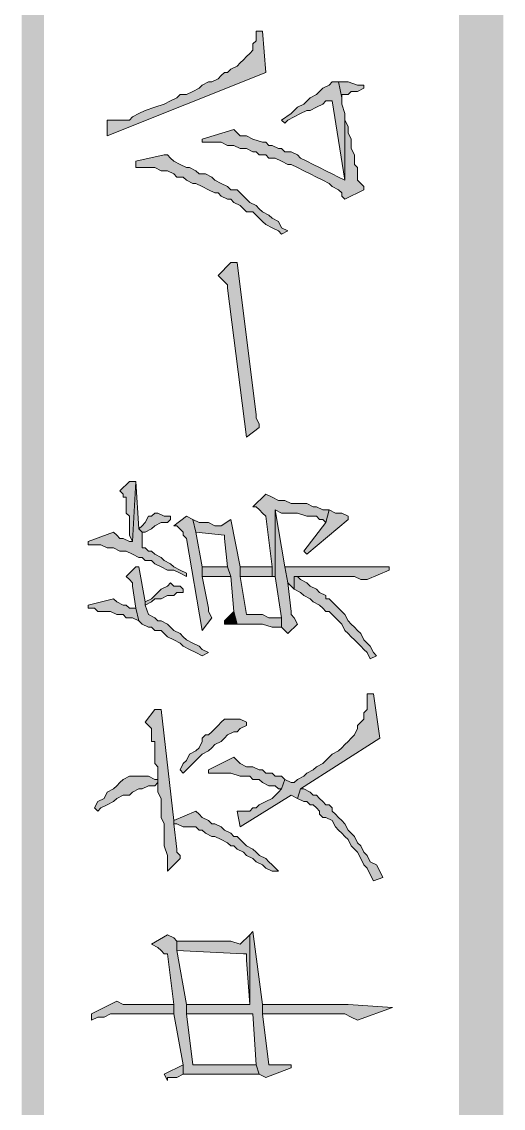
# Model space of a CAD drawing. Header units: millimetres. Extents: x 24 to 410, y 10 to 282.
# Drawn here: x 23.96 to 30.4, y 203.72 to 218.23 of the extents above; entities that cross this region are included whole.
import ezdxf

# ---------------------------------------------------------------- set-up
doc = ezdxf.new("R2010")
doc.units = ezdxf.units.MM

msp = doc.modelspace()

# ---------------------------------------------------------------- hatches: boundary and pattern name
h = msp.add_hatch(color=7)
h.dxf.hatch_style = 2
h.paths.add_polyline_path([(30.395333, 281.643667), (29.802667, 282.236333), (30.395333, 10.244667)])
h = msp.add_hatch(color=7)
h.dxf.hatch_style = 2
h.paths.add_polyline_path([(29.802667, 282.236333), (30.395333, 10.244667), (29.802667, 9.652)])
h = msp.add_hatch(color=7)
h.dxf.hatch_style = 2
h.paths.add_polyline_path([(24.257, 281.94), (23.960667, 281.94), (24.257, 55.837667)])
h = msp.add_hatch(color=7)
h.dxf.hatch_style = 2
h.paths.add_polyline_path([(23.960667, 281.94), (24.257, 55.837667), (23.960667, 55.837667)])
h = msp.add_hatch(color=7)
h.dxf.hatch_style = 2
h.paths.add_polyline_path([(25.103667, 216.916), (25.103667, 216.704333), (27.220333, 217.551), (27.178, 218.101333), (27.093333, 218.101333), (27.093333, 218.016667), (27.093333, 217.974333), (27.051, 217.932), (27.051, 217.847333), (27.008667, 217.805), (26.966333, 217.762667), (26.924, 217.720333), (26.881667, 217.678), (26.839333, 217.635667), (26.754667, 217.593333), (26.712333, 217.551), (26.67, 217.551), (26.627667, 217.508667), (26.585333, 217.466333), (26.500667, 217.424), (26.458333, 217.424), (26.373667, 217.381667), (26.331333, 217.339333), (26.246667, 217.297), (26.162, 217.254667), (26.077333, 217.254667), (26.035, 217.212333), (25.950333, 217.17), (25.865667, 217.127667), (25.738667, 217.085333), (25.611667, 217.043), (25.527, 217.000667), (25.442333, 216.958333), (25.4, 216.916)])
h = msp.add_hatch(color=7)
h.dxf.hatch_style = 2
h.paths.add_polyline_path([(27.432, 216.916), (27.474333, 216.873667), (27.516667, 216.916), (27.601333, 216.958333), (27.686, 217.000667), (27.770667, 217.043), (27.813, 217.043), (27.897667, 217.085333), (27.982333, 217.127667), (28.024667, 217.17), (28.109333, 217.17), (28.278667, 216.111667), (28.278667, 217.000667), (28.236333, 217.127667), (28.236333, 217.212333), (28.194, 217.424), (28.109333, 217.424), (28.067, 217.381667), (27.982333, 217.339333), (27.94, 217.297), (27.897667, 217.254667), (27.813, 217.212333), (27.728333, 217.127667), (27.643667, 217.085333), (27.559, 217.000667)])
h = msp.add_hatch(color=7)
h.dxf.hatch_style = 2
h.paths.add_polyline_path([(28.194, 217.424), (28.236333, 217.212333), (28.236333, 217.254667), (28.321, 217.254667), (28.363333, 217.297), (28.448, 217.297), (28.532667, 217.339333), (28.532667, 217.381667), (28.448, 217.381667), (28.321, 217.424)])
h = msp.add_hatch(color=7)
h.dxf.hatch_style = 2
h.paths.add_polyline_path([(26.373667, 216.662), (26.373667, 216.619667), (26.416, 216.619667), (26.627667, 216.619667), (26.712333, 216.577333), (26.797, 216.577333), (26.881667, 216.535), (26.966333, 216.535), (27.051, 216.492667), (27.093333, 216.492667), (27.135667, 216.450333), (27.220333, 216.450333), (27.262667, 216.408), (27.347333, 216.408), (27.432, 216.365667), (27.516667, 216.323333), (27.559, 216.323333), (27.643667, 216.281), (27.728333, 216.238667), (27.813, 216.196333), (27.897667, 216.154), (27.982333, 216.111667), (28.067, 216.069333), (28.109333, 216.027), (28.194, 215.984667), (28.236333, 215.942333), (28.236333, 215.9), (28.278667, 215.857667), (28.532667, 215.984667), (28.532667, 216.027), (28.490333, 216.069333), (28.448, 216.111667), (28.448, 216.281), (28.405667, 216.323333), (28.405667, 216.450333), (28.363333, 216.535), (28.363333, 216.662), (28.321, 216.746667), (28.321, 216.831333), (28.278667, 216.916), (28.278667, 216.111667), (28.194, 216.154), (28.109333, 216.196333), (28.024667, 216.238667), (27.94, 216.281), (27.855333, 216.323333), (27.770667, 216.365667), (27.686, 216.408), (27.643667, 216.450333), (27.559, 216.492667), (27.474333, 216.492667), (27.432, 216.535), (27.389667, 216.535), (27.305, 216.577333), (27.262667, 216.577333), (27.220333, 216.619667), (27.178, 216.619667), (27.051, 216.662), (26.966333, 216.704333), (26.881667, 216.704333), (26.839333, 216.746667), (26.797, 216.789)])
h = msp.add_hatch(color=7)
h.dxf.hatch_style = 2
h.paths.add_polyline_path([(25.484667, 216.365667), (25.484667, 216.281), (25.527, 216.281), (25.738667, 216.281), (25.823333, 216.238667), (25.908, 216.238667), (25.992667, 216.196333), (26.035, 216.154), (26.119667, 216.154), (26.162, 216.111667), (26.246667, 216.069333), (26.289, 216.069333), (26.373667, 216.027), (26.458333, 215.984667), (26.543, 215.942333), (26.585333, 215.942333), (26.627667, 215.9), (26.712333, 215.857667), (26.754667, 215.857667), (26.797, 215.815333), (26.881667, 215.773), (26.924, 215.730667), (26.966333, 215.688333), (27.051, 215.688333), (27.093333, 215.646), (27.178, 215.561333), (27.220333, 215.519), (27.305, 215.476667), (27.389667, 215.434333), (27.432, 215.392), (27.516667, 215.434333), (27.432, 215.476667), (27.389667, 215.561333), (27.305, 215.603667), (27.262667, 215.646), (27.178, 215.688333), (27.135667, 215.730667), (27.093333, 215.773), (27.008667, 215.815333), (26.966333, 215.857667), (26.924, 215.9), (26.881667, 215.942333), (26.839333, 215.984667), (26.754667, 215.984667), (26.712333, 216.027), (26.627667, 216.069333), (26.543, 216.111667), (26.500667, 216.154), (26.416, 216.196333), (26.331333, 216.196333), (26.289, 216.238667), (26.204333, 216.281), (26.162, 216.281), (26.077333, 216.323333), (25.992667, 216.365667), (25.950333, 216.408), (25.908, 216.450333), (25.865667, 216.450333)])
h = msp.add_hatch(color=7)
h.dxf.hatch_style = 2
h.paths.add_polyline_path([(26.585333, 214.841667), (26.627667, 214.799333), (26.67, 214.757), (26.712333, 214.714667), (26.712333, 214.672333), (26.966333, 212.682667), (27.135667, 212.809667), (27.135667, 212.852), (27.093333, 212.936667), (27.093333, 212.979), (26.839333, 215.011), (26.754667, 215.011)])
h = msp.add_hatch(color=7)
h.dxf.hatch_style = 2
h.paths.add_polyline_path([(24.849631, 211.243333), (25.018965, 211.243333), (25.103631, 211.201), (25.188298, 211.201), (25.272965, 211.158667), (25.357631, 211.158667), (25.442298, 211.116333), (25.526965, 211.074), (25.569298, 211.074), (25.611631, 211.031667), (25.696298, 211.031667), (25.738631, 210.989333), (25.823298, 210.947), (25.907965, 210.904667), (25.992631, 210.904667), (26.077298, 210.862333), (26.161965, 210.82), (26.161965, 210.862333), (26.077298, 210.904667), (25.992631, 210.947), (25.950298, 210.989333), (25.865631, 211.031667), (25.823298, 211.074), (25.738631, 211.116333), (25.696298, 211.158667), (25.653965, 211.158667), (25.611631, 211.201), (25.569298, 211.201), (25.569298, 211.412667), (25.526965, 211.455), (25.484631, 212.09), (25.442298, 211.285667), (25.399965, 211.285667), (25.315298, 211.328), (25.272965, 211.328), (25.230631, 211.370333), (25.188298, 211.412667), (24.849631, 211.285667)])
h = msp.add_hatch(color=7)
h.dxf.hatch_style = 2
h.paths.add_polyline_path([(25.273, 211.963), (25.315333, 211.920667), (25.315333, 211.878333), (25.357667, 211.878333), (25.357667, 211.666667), (25.4, 211.624333), (25.4, 211.370333), (25.442333, 211.285667), (25.484667, 212.09), (25.4, 212.09)])
h = msp.add_hatch(color=7)
h.dxf.hatch_style = 2
h.paths.add_polyline_path([(27.051035, 211.751333), (27.093369, 211.751333), (27.135702, 211.709), (27.178035, 211.666667), (27.220369, 211.624333), (27.305035, 210.947), (27.305035, 210.82), (27.347369, 210.82), (27.347369, 211.709), (27.432035, 211.666667), (27.643702, 211.666667), (27.770702, 211.624333), (27.897702, 211.624333), (27.940035, 211.582), (27.982369, 211.582), (28.024702, 211.539667), (28.067035, 211.709), (27.982369, 211.709), (27.897702, 211.751333), (27.855369, 211.751333), (27.770702, 211.793667), (27.559035, 211.793667), (27.474369, 211.836), (27.389702, 211.836), (27.305035, 211.878333), (27.220369, 211.920667)])
h = msp.add_hatch(color=7)
h.dxf.hatch_style = 2
h.paths.add_polyline_path([(27.347333, 210.82), (27.432, 210.269667), (27.432, 210.142667), (27.516667, 210.058), (27.643667, 210.185), (27.601333, 210.269667), (27.559, 210.312), (27.559, 210.354333), (27.516667, 210.735333), (27.474333, 210.947), (27.347333, 211.709)])
h = msp.add_hatch(color=7)
h.dxf.hatch_style = 2
h.paths.add_polyline_path([(27.728333, 211.158667), (27.770667, 211.116333), (28.321, 211.582), (28.321, 211.624333), (28.236333, 211.666667), (28.151667, 211.666667), (28.067, 211.709), (28.024667, 211.539667)])
h = msp.add_hatch(color=7)
h.dxf.hatch_style = 2
h.paths.add_polyline_path([(25.527, 211.455), (25.569333, 211.412667), (25.611667, 211.412667), (25.696333, 211.455), (25.738667, 211.497333), (25.823333, 211.539667), (25.908, 211.539667), (25.950333, 211.582), (25.950333, 211.624333), (25.865667, 211.624333), (25.781, 211.666667), (25.738667, 211.666667), (25.696333, 211.624333), (25.654, 211.624333), (25.611667, 211.539667), (25.569333, 211.497333)])
h = msp.add_hatch(color=7)
h.dxf.hatch_style = 2
h.paths.add_polyline_path([(25.992702, 211.497333), (26.035035, 211.497333), (26.119702, 211.412667), (26.119702, 211.370333), (26.162035, 211.328), (26.373702, 210.100333), (26.500702, 210.269667), (26.458369, 210.354333), (26.458369, 210.396667), (26.373702, 210.82), (26.373702, 210.947), (26.289035, 211.412667), (26.246702, 211.582), (26.162035, 211.624333)])
h = msp.add_hatch(color=7)
h.dxf.hatch_style = 2
h.paths.add_polyline_path([(26.246667, 211.582), (26.289, 211.412667), (26.67, 211.370333), (26.67, 211.328), (26.712333, 210.947), (26.754667, 210.82), (26.797, 210.354333), (26.839333, 210.185), (27.178, 210.185), (27.305, 210.142667), (27.432, 210.142667), (27.432, 210.269667), (27.262667, 210.269667), (27.178, 210.312), (26.966333, 210.312), (26.881667, 210.82), (26.881667, 210.947), (26.754667, 211.582), (26.627667, 211.497333), (26.543, 211.497333), (26.458333, 211.539667), (26.331333, 211.539667)])
h = msp.add_hatch(color=7)
h.dxf.hatch_style = 2
h.paths.add_polyline_path([(25.357667, 210.82), (25.4, 210.777667), (25.442333, 210.735333), (25.442333, 210.693), (25.484667, 210.396667), (25.527, 210.227333), (25.569333, 210.185), (25.654, 210.142667), (25.696333, 210.142667), (25.738667, 210.100333), (25.823333, 210.100333), (25.865667, 210.058), (25.908, 210.015667), (25.992667, 209.973333), (26.077333, 209.931), (26.119667, 209.888667), (26.204333, 209.846333), (26.289, 209.804), (26.373667, 209.761667), (26.458333, 209.804), (26.373667, 209.846333), (26.331333, 209.888667), (26.246667, 209.931), (26.162, 209.973333), (26.119667, 210.015667), (26.077333, 210.058), (25.992667, 210.100333), (25.950333, 210.142667), (25.908, 210.185), (25.823333, 210.227333), (25.781, 210.227333), (25.738667, 210.269667), (25.654, 210.312), (25.611667, 210.439), (25.611667, 210.481333), (25.527, 210.947), (25.484667, 210.947)])
h = msp.add_hatch(color=7)
h.dxf.hatch_style = 2
h.paths.add_polyline_path([(26.373667, 210.947), (26.373667, 210.82), (26.500667, 210.82), (26.754667, 210.82), (26.712333, 210.947)])
h = msp.add_hatch(color=7)
h.dxf.hatch_style = 2
h.paths.add_polyline_path([(26.881667, 210.947), (26.881667, 210.82), (26.924, 210.82), (27.305, 210.82), (27.305, 210.947)])
h = msp.add_hatch(color=7)
h.dxf.hatch_style = 2
h.paths.add_polyline_path([(27.474333, 210.947), (27.516667, 210.735333), (27.559, 210.693), (27.601333, 210.650667), (27.601333, 210.82), (27.643667, 210.82), (28.405667, 210.82), (28.490333, 210.777667), (28.575, 210.777667), (28.871333, 210.904667), (28.871333, 210.947), (28.448, 210.947)])
h = msp.add_hatch(color=7)
h.dxf.hatch_style = 2
h.paths.add_polyline_path([(25.611667, 210.481333), (25.611667, 210.439), (25.696333, 210.481333), (25.738667, 210.523667), (25.823333, 210.523667), (25.908, 210.566), (25.992667, 210.566), (26.035, 210.608333), (26.119667, 210.608333), (26.119667, 210.650667), (26.077333, 210.693), (25.992667, 210.693), (25.950333, 210.735333), (25.908, 210.693), (25.823333, 210.650667), (25.781, 210.608333), (25.696333, 210.523667)])
h = msp.add_hatch(color=7)
h.dxf.hatch_style = 2
h.paths.add_polyline_path([(27.601333, 210.650667), (27.686, 210.608333), (27.728333, 210.566), (27.813, 210.523667), (27.855333, 210.481333), (27.94, 210.439), (27.982333, 210.396667), (28.024667, 210.354333), (28.067, 210.354333), (28.109333, 210.312), (28.151667, 210.269667), (28.194, 210.227333), (28.236333, 210.185), (28.278667, 210.100333), (28.321, 210.058), (28.363333, 210.015667), (28.405667, 209.973333), (28.490333, 209.888667), (28.532667, 209.846333), (28.575, 209.804), (28.617333, 209.719333), (28.702, 209.761667), (28.659667, 209.804), (28.617333, 209.888667), (28.575, 209.931), (28.532667, 209.973333), (28.490333, 210.058), (28.448, 210.100333), (28.405667, 210.142667), (28.363333, 210.185), (28.321, 210.227333), (28.278667, 210.312), (28.236333, 210.354333), (28.194, 210.396667), (28.151667, 210.439), (28.109333, 210.481333), (28.067, 210.523667), (28.024667, 210.523667), (28.024667, 210.566), (27.94, 210.608333), (27.897667, 210.650667), (27.813, 210.693), (27.770667, 210.735333), (27.686, 210.777667), (27.643667, 210.82), (27.601333, 210.82)])
h = msp.add_hatch(color=7)
h.dxf.hatch_style = 2
h.paths.add_polyline_path([(24.849631, 210.439), (24.849631, 210.396667), (24.934298, 210.396667), (24.976631, 210.354333), (25.145965, 210.354333), (25.230631, 210.312), (25.315298, 210.312), (25.357631, 210.269667), (25.442298, 210.269667), (25.526965, 210.227333), (25.484631, 210.396667), (25.399965, 210.396667), (25.357631, 210.439), (25.315298, 210.439), (25.230631, 210.481333), (25.188298, 210.523667)])
h = msp.add_hatch(color=7)
h.dxf.hatch_style = 2
h.paths.add_polyline_path([(26.67, 210.227333), (26.67, 210.185), (26.754667, 210.185), (26.839333, 210.185), (26.797, 210.354333)])
h = msp.add_hatch(color=7)
h.dxf.hatch_style = 2
h.paths.add_polyline_path([(26.839333, 207.687333), (26.881667, 207.475667), (27.559, 207.899), (27.643667, 207.856667), (27.686, 207.983667), (28.744333, 208.661), (28.659667, 209.253667), (28.575, 209.253667), (28.575, 209.169), (28.575, 209.042), (28.532667, 208.999667), (28.532667, 208.915), (28.490333, 208.872667), (28.448, 208.830333), (28.448, 208.788), (28.405667, 208.703333), (28.363333, 208.661), (28.321, 208.618667), (28.278667, 208.576333), (28.236333, 208.534), (28.194, 208.491667), (28.109333, 208.449333), (28.067, 208.407), (28.024667, 208.364667), (27.982333, 208.322333), (27.897667, 208.28), (27.855333, 208.237667), (27.770667, 208.195333), (27.728333, 208.153), (27.643667, 208.110667), (27.601333, 208.068333), (27.559, 208.068333), (27.474333, 208.110667), (27.432, 207.983667), (27.389667, 207.941333), (27.305, 207.856667), (27.220333, 207.814333), (27.135667, 207.772), (27.093333, 207.729667), (27.051, 207.729667), (27.008667, 207.687333)])
h = msp.add_hatch(color=7)
h.dxf.hatch_style = 2
h.paths.add_polyline_path([(25.611667, 208.872667), (25.654, 208.830333), (25.696333, 208.788), (25.696333, 208.618667), (25.738667, 208.618667), (25.738667, 208.322333), (25.781, 208.28), (25.781, 208.026), (25.781, 207.941333), (25.823333, 207.856667), (25.823333, 207.602667), (25.865667, 207.518), (25.865667, 207.221667), (25.908, 207.094667), (25.908, 206.883), (26.077333, 207.052333), (26.077333, 207.094667), (26.035, 207.137), (26.035, 207.179333), (25.992667, 207.518), (25.992667, 207.560333), (25.823333, 209.042), (25.738667, 209.042)])
h = msp.add_hatch(color=7)
h.dxf.hatch_style = 2
h.paths.add_polyline_path([(26.077333, 208.237667), (26.119667, 208.195333), (26.162, 208.237667), (26.204333, 208.28), (26.289, 208.364667), (26.331333, 208.407), (26.373667, 208.449333), (26.458333, 208.491667), (26.500667, 208.534), (26.543, 208.576333), (26.627667, 208.618667), (26.67, 208.661), (26.712333, 208.703333), (26.797, 208.745667), (26.839333, 208.745667), (26.881667, 208.788), (26.966333, 208.830333), (26.966333, 208.872667), (26.881667, 208.915), (26.67, 208.915), (26.627667, 208.872667), (26.585333, 208.830333), (26.500667, 208.745667), (26.458333, 208.703333), (26.416, 208.703333), (26.373667, 208.661), (26.373667, 208.618667), (26.331333, 208.534), (26.289, 208.491667), (26.204333, 208.449333), (26.162, 208.364667), (26.119667, 208.322333)])
h = msp.add_hatch(color=7)
h.dxf.hatch_style = 2
h.paths.add_polyline_path([(26.458333, 208.237667), (26.458333, 208.195333), (26.543, 208.195333), (26.754667, 208.195333), (26.881667, 208.153), (27.008667, 208.153), (27.051, 208.110667), (27.135667, 208.110667), (27.178, 208.068333), (27.262667, 208.026), (27.347333, 208.026), (27.389667, 207.983667), (27.432, 207.983667), (27.474333, 208.110667), (27.432, 208.153), (27.347333, 208.153), (27.305, 208.195333), (27.220333, 208.195333), (27.178, 208.237667), (27.135667, 208.237667), (27.051, 208.28), (26.966333, 208.28), (26.881667, 208.322333), (26.839333, 208.364667), (26.797, 208.407)])
h = msp.add_hatch(color=7)
h.dxf.hatch_style = 2
h.paths.add_polyline_path([(24.934369, 207.729667), (24.976702, 207.687333), (25.019035, 207.729667), (25.103702, 207.772), (25.188369, 207.814333), (25.230702, 207.856667), (25.315369, 207.899), (25.400035, 207.899), (25.442369, 207.941333), (25.527035, 207.983667), (25.569369, 207.983667), (25.654035, 208.026), (25.738702, 208.026), (25.781035, 208.068333), (25.781035, 208.110667), (25.738702, 208.110667), (25.654035, 208.153), (25.400035, 208.153), (25.315369, 208.110667), (25.273035, 208.068333), (25.230702, 208.026), (25.188369, 207.983667), (25.103702, 207.941333), (25.061369, 207.856667), (24.976702, 207.814333)])
h = msp.add_hatch(color=7)
h.dxf.hatch_style = 2
h.paths.add_polyline_path([(27.643667, 207.856667), (27.728333, 207.814333), (27.770667, 207.814333), (27.813, 207.772), (27.855333, 207.772), (27.897667, 207.729667), (27.94, 207.687333), (27.94, 207.645), (27.982333, 207.602667), (28.024667, 207.602667), (28.109333, 207.560333), (28.151667, 207.475667), (28.194, 207.433333), (28.236333, 207.391), (28.278667, 207.348667), (28.321, 207.306333), (28.363333, 207.221667), (28.405667, 207.179333), (28.448, 207.137), (28.490333, 207.052333), (28.532667, 206.967667), (28.575, 206.925333), (28.617333, 206.840667), (28.659667, 206.756), (28.786667, 206.798333), (28.744333, 206.883), (28.702, 206.967667), (28.617333, 207.01), (28.575, 207.094667), (28.532667, 207.137), (28.490333, 207.221667), (28.448, 207.264), (28.405667, 207.348667), (28.363333, 207.391), (28.321, 207.433333), (28.278667, 207.518), (28.236333, 207.560333), (28.194, 207.602667), (28.151667, 207.645), (28.109333, 207.687333), (28.109333, 207.729667), (28.067, 207.772), (28.024667, 207.772), (27.982333, 207.814333), (27.94, 207.856667), (27.897667, 207.899), (27.855333, 207.899), (27.813, 207.941333), (27.728333, 207.983667), (27.686, 207.983667)])
h = msp.add_hatch(color=7)
h.dxf.hatch_style = 2
h.paths.add_polyline_path([(25.992702, 207.560333), (25.992702, 207.518), (26.035035, 207.518), (26.119702, 207.475667), (26.289035, 207.475667), (26.331369, 207.433333), (26.373702, 207.433333), (26.416035, 207.391), (26.500702, 207.348667), (26.543035, 207.348667), (26.627702, 207.306333), (26.712369, 207.264), (26.754702, 207.221667), (26.797035, 207.221667), (26.839369, 207.179333), (26.924035, 207.137), (26.966369, 207.094667), (27.051035, 207.052333), (27.093369, 207.01), (27.178035, 206.967667), (27.220369, 206.925333), (27.305035, 206.883), (27.389702, 206.883), (27.305035, 206.967667), (27.262702, 207.01), (27.220369, 207.052333), (27.135702, 207.094667), (27.093369, 207.137), (27.051035, 207.179333), (26.966369, 207.221667), (26.924035, 207.264), (26.881702, 207.306333), (26.839369, 207.348667), (26.797035, 207.348667), (26.754702, 207.391), (26.670035, 207.433333), (26.627702, 207.475667), (26.543035, 207.518), (26.500702, 207.518), (26.458369, 207.560333), (26.373702, 207.602667), (26.331369, 207.645), (26.289035, 207.687333)])
h = msp.add_hatch(color=7)
h.dxf.hatch_style = 2
h.paths.add_polyline_path([(26.162, 205.105), (26.162, 204.978), (26.246667, 204.978), (27.051, 204.978), (27.093333, 204.300667), (27.135667, 204.173667), (27.220333, 204.131333), (27.559, 204.258333), (27.559, 204.300667), (27.474333, 204.300667), (27.262667, 204.300667), (27.178, 204.978), (27.178, 205.105), (27.051, 206.078667), (27.008667, 206.036333), (27.008667, 205.105), (26.881667, 205.105), (26.797, 205.105), (26.67, 205.105)])
h = msp.add_hatch(color=7)
h.dxf.hatch_style = 2
h.paths.add_polyline_path([(25.696333, 205.909333), (25.781, 205.867), (25.823333, 205.824667), (25.865667, 205.782333), (25.908, 205.782333), (25.992667, 205.105), (25.992667, 204.978), (26.119667, 204.300667), (26.119667, 204.173667), (26.162, 204.173667), (27.135667, 204.173667), (27.093333, 204.300667), (27.051, 204.300667), (26.966333, 204.300667), (26.246667, 204.300667), (26.162, 204.978), (26.162, 205.105), (26.035, 205.824667), (26.035, 205.951667), (25.992667, 205.994), (25.908, 206.036333)])
h = msp.add_hatch(color=7)
h.dxf.hatch_style = 2
h.paths.add_polyline_path([(26.035, 205.951667), (26.035, 205.824667), (26.924, 205.782333), (26.966333, 205.782333), (26.966333, 205.697667), (27.008667, 205.105), (27.008667, 206.036333), (26.881667, 205.909333), (26.754667, 205.951667)])
h = msp.add_hatch(color=7)
h.dxf.hatch_style = 2
h.paths.add_polyline_path([(24.892035, 204.978), (24.892035, 204.893333), (24.976702, 204.935667), (25.061369, 204.935667), (25.146035, 204.978), (25.992702, 204.978), (25.992702, 205.105), (25.738702, 205.105), (25.696369, 205.105), (25.315369, 205.105), (25.230702, 205.147333)])
h = msp.add_hatch(color=7)
h.dxf.hatch_style = 2
h.paths.add_polyline_path([(27.178, 205.105), (27.178, 204.978), (27.305, 204.978), (28.278667, 204.978), (28.363333, 204.935667), (28.448, 204.893333), (28.913667, 205.062667), (28.321, 205.105), (28.109333, 205.105), (27.94, 205.105)])
h = msp.add_hatch(color=7)
h.dxf.hatch_style = 2
h.paths.add_polyline_path([(25.865631, 204.173667), (25.907965, 204.089), (25.907965, 204.131333), (26.034965, 204.131333), (26.119631, 204.173667), (26.119631, 204.300667)])

# ---------------------------------------------------------------- linework, layer by layer
at = {"color": 7, "lineweight": 0}
for points in [[(25.103667, 216.916), (25.103667, 216.704333), (27.220333, 217.551), (27.178, 218.101333), (27.093333, 218.101333), (27.093333, 218.016667), (27.093333, 217.974333), (27.051, 217.932), (27.051, 217.847333), (27.008667, 217.805), (26.966333, 217.762667), (26.924, 217.720333), (26.881667, 217.678), (26.839333, 217.635667), (26.754667, 217.593333), (26.712333, 217.551), (26.67, 217.551), (26.627667, 217.508667), (26.585333, 217.466333), (26.500667, 217.424), (26.458333, 217.424), (26.373667, 217.381667), (26.331333, 217.339333), (26.246667, 217.297), (26.162, 217.254667), (26.077333, 217.254667), (26.035, 217.212333), (25.950333, 217.17), (25.865667, 217.127667), (25.738667, 217.085333), (25.611667, 217.043), (25.527, 217.000667), (25.442333, 216.958333), (25.4, 216.916)], [(27.432, 216.916), (27.474333, 216.873667), (27.516667, 216.916), (27.601333, 216.958333), (27.686, 217.000667), (27.770667, 217.043), (27.813, 217.043), (27.897667, 217.085333), (27.982333, 217.127667), (28.024667, 217.17), (28.109333, 217.17), (28.278667, 216.111667), (28.278667, 217.000667), (28.236333, 217.127667), (28.236333, 217.212333), (28.194, 217.424), (28.109333, 217.424), (28.067, 217.381667), (27.982333, 217.339333), (27.94, 217.297), (27.897667, 217.254667), (27.813, 217.212333), (27.728333, 217.127667), (27.643667, 217.085333), (27.559, 217.000667)], [(28.194, 217.424), (28.236333, 217.212333), (28.236333, 217.254667), (28.321, 217.254667), (28.363333, 217.297), (28.448, 217.297), (28.532667, 217.339333), (28.532667, 217.381667), (28.448, 217.381667), (28.321, 217.424)], [(26.373667, 216.662), (26.373667, 216.619667), (26.416, 216.619667), (26.627667, 216.619667), (26.712333, 216.577333), (26.797, 216.577333), (26.881667, 216.535), (26.966333, 216.535), (27.051, 216.492667), (27.093333, 216.492667), (27.135667, 216.450333), (27.220333, 216.450333), (27.262667, 216.408), (27.347333, 216.408), (27.432, 216.365667), (27.516667, 216.323333), (27.559, 216.323333), (27.643667, 216.281), (27.728333, 216.238667), (27.813, 216.196333), (27.897667, 216.154), (27.982333, 216.111667), (28.067, 216.069333), (28.109333, 216.027), (28.194, 215.984667), (28.236333, 215.942333), (28.236333, 215.9), (28.278667, 215.857667), (28.532667, 215.984667), (28.532667, 216.027), (28.490333, 216.069333), (28.448, 216.111667), (28.448, 216.281), (28.405667, 216.323333), (28.405667, 216.450333), (28.363333, 216.535), (28.363333, 216.662), (28.321, 216.746667), (28.321, 216.831333), (28.278667, 216.916), (28.278667, 216.111667), (28.194, 216.154), (28.109333, 216.196333), (28.024667, 216.238667), (27.94, 216.281), (27.855333, 216.323333), (27.770667, 216.365667), (27.686, 216.408), (27.643667, 216.450333), (27.559, 216.492667), (27.474333, 216.492667), (27.432, 216.535), (27.389667, 216.535), (27.305, 216.577333), (27.262667, 216.577333), (27.220333, 216.619667), (27.178, 216.619667), (27.051, 216.662), (26.966333, 216.704333), (26.881667, 216.704333), (26.839333, 216.746667), (26.797, 216.789)], [(25.484667, 216.365667), (25.484667, 216.281), (25.527, 216.281), (25.738667, 216.281), (25.823333, 216.238667), (25.908, 216.238667), (25.992667, 216.196333), (26.035, 216.154), (26.119667, 216.154), (26.162, 216.111667), (26.246667, 216.069333), (26.289, 216.069333), (26.373667, 216.027), (26.458333, 215.984667), (26.543, 215.942333), (26.585333, 215.942333), (26.627667, 215.9), (26.712333, 215.857667), (26.754667, 215.857667), (26.797, 215.815333), (26.881667, 215.773), (26.924, 215.730667), (26.966333, 215.688333), (27.051, 215.688333), (27.093333, 215.646), (27.178, 215.561333), (27.220333, 215.519), (27.305, 215.476667), (27.389667, 215.434333), (27.432, 215.392), (27.516667, 215.434333), (27.432, 215.476667), (27.389667, 215.561333), (27.305, 215.603667), (27.262667, 215.646), (27.178, 215.688333), (27.135667, 215.730667), (27.093333, 215.773), (27.008667, 215.815333), (26.966333, 215.857667), (26.924, 215.9), (26.881667, 215.942333), (26.839333, 215.984667), (26.754667, 215.984667), (26.712333, 216.027), (26.627667, 216.069333), (26.543, 216.111667), (26.500667, 216.154), (26.416, 216.196333), (26.331333, 216.196333), (26.289, 216.238667), (26.204333, 216.281), (26.162, 216.281), (26.077333, 216.323333), (25.992667, 216.365667), (25.950333, 216.408), (25.908, 216.450333), (25.865667, 216.450333)], [(26.585333, 214.841667), (26.627667, 214.799333), (26.67, 214.757), (26.712333, 214.714667), (26.712333, 214.672333), (26.966333, 212.682667), (27.135667, 212.809667), (27.135667, 212.852), (27.093333, 212.936667), (27.093333, 212.979), (26.839333, 215.011), (26.754667, 215.011)], [(24.849631, 211.243333), (25.018965, 211.243333), (25.103631, 211.201), (25.188298, 211.201), (25.272965, 211.158667), (25.357631, 211.158667), (25.442298, 211.116333), (25.526965, 211.074), (25.569298, 211.074), (25.611631, 211.031667), (25.696298, 211.031667), (25.738631, 210.989333), (25.823298, 210.947), (25.907965, 210.904667), (25.992631, 210.904667), (26.077298, 210.862333), (26.161965, 210.82), (26.161965, 210.862333), (26.077298, 210.904667), (25.992631, 210.947), (25.950298, 210.989333), (25.865631, 211.031667), (25.823298, 211.074), (25.738631, 211.116333), (25.696298, 211.158667), (25.653965, 211.158667), (25.611631, 211.201), (25.569298, 211.201), (25.569298, 211.412667), (25.526965, 211.455), (25.484631, 212.09), (25.442298, 211.285667), (25.399965, 211.285667), (25.315298, 211.328), (25.272965, 211.328), (25.230631, 211.370333), (25.188298, 211.412667), (24.849631, 211.285667)], [(25.273, 211.963), (25.315333, 211.920667), (25.315333, 211.878333), (25.357667, 211.878333), (25.357667, 211.666667), (25.4, 211.624333), (25.4, 211.370333), (25.442333, 211.285667), (25.484667, 212.09), (25.4, 212.09)], [(27.051035, 211.751333), (27.093369, 211.751333), (27.135702, 211.709), (27.178035, 211.666667), (27.220369, 211.624333), (27.305035, 210.947), (27.305035, 210.82), (27.347369, 210.82), (27.347369, 211.709), (27.432035, 211.666667), (27.643702, 211.666667), (27.770702, 211.624333), (27.897702, 211.624333), (27.940035, 211.582), (27.982369, 211.582), (28.024702, 211.539667), (28.067035, 211.709), (27.982369, 211.709), (27.897702, 211.751333), (27.855369, 211.751333), (27.770702, 211.793667), (27.559035, 211.793667), (27.474369, 211.836), (27.389702, 211.836), (27.305035, 211.878333), (27.220369, 211.920667)], [(27.347333, 210.82), (27.432, 210.269667), (27.432, 210.142667), (27.516667, 210.058), (27.643667, 210.185), (27.601333, 210.269667), (27.559, 210.312), (27.559, 210.354333), (27.516667, 210.735333), (27.474333, 210.947), (27.347333, 211.709)], [(27.728333, 211.158667), (27.770667, 211.116333), (28.321, 211.582), (28.321, 211.624333), (28.236333, 211.666667), (28.151667, 211.666667), (28.067, 211.709), (28.024667, 211.539667)], [(25.527, 211.455), (25.569333, 211.412667), (25.611667, 211.412667), (25.696333, 211.455), (25.738667, 211.497333), (25.823333, 211.539667), (25.908, 211.539667), (25.950333, 211.582), (25.950333, 211.624333), (25.865667, 211.624333), (25.781, 211.666667), (25.738667, 211.666667), (25.696333, 211.624333), (25.654, 211.624333), (25.611667, 211.539667), (25.569333, 211.497333)], [(25.992702, 211.497333), (26.035035, 211.497333), (26.119702, 211.412667), (26.119702, 211.370333), (26.162035, 211.328), (26.373702, 210.100333), (26.500702, 210.269667), (26.458369, 210.354333), (26.458369, 210.396667), (26.373702, 210.82), (26.373702, 210.947), (26.289035, 211.412667), (26.246702, 211.582), (26.162035, 211.624333)], [(26.246667, 211.582), (26.289, 211.412667), (26.67, 211.370333), (26.67, 211.328), (26.712333, 210.947), (26.754667, 210.82), (26.797, 210.354333), (26.839333, 210.185), (27.178, 210.185), (27.305, 210.142667), (27.432, 210.142667), (27.432, 210.269667), (27.262667, 210.269667), (27.178, 210.312), (26.966333, 210.312), (26.881667, 210.82), (26.881667, 210.947), (26.754667, 211.582), (26.627667, 211.497333), (26.543, 211.497333), (26.458333, 211.539667), (26.331333, 211.539667)], [(25.357667, 210.82), (25.4, 210.777667), (25.442333, 210.735333), (25.442333, 210.693), (25.484667, 210.396667), (25.527, 210.227333), (25.569333, 210.185), (25.654, 210.142667), (25.696333, 210.142667), (25.738667, 210.100333), (25.823333, 210.100333), (25.865667, 210.058), (25.908, 210.015667), (25.992667, 209.973333), (26.077333, 209.931), (26.119667, 209.888667), (26.204333, 209.846333), (26.289, 209.804), (26.373667, 209.761667), (26.458333, 209.804), (26.373667, 209.846333), (26.331333, 209.888667), (26.246667, 209.931), (26.162, 209.973333), (26.119667, 210.015667), (26.077333, 210.058), (25.992667, 210.100333), (25.950333, 210.142667), (25.908, 210.185), (25.823333, 210.227333), (25.781, 210.227333), (25.738667, 210.269667), (25.654, 210.312), (25.611667, 210.439), (25.611667, 210.481333), (25.527, 210.947), (25.484667, 210.947)], [(26.373667, 210.947), (26.373667, 210.82), (26.500667, 210.82), (26.754667, 210.82), (26.712333, 210.947)], [(26.881667, 210.947), (26.881667, 210.82), (26.924, 210.82), (27.305, 210.82), (27.305, 210.947)], [(27.474333, 210.947), (27.516667, 210.735333), (27.559, 210.693), (27.601333, 210.650667), (27.601333, 210.82), (27.643667, 210.82), (28.405667, 210.82), (28.490333, 210.777667), (28.575, 210.777667), (28.871333, 210.904667), (28.871333, 210.947), (28.448, 210.947)], [(25.611667, 210.481333), (25.611667, 210.439), (25.696333, 210.481333), (25.738667, 210.523667), (25.823333, 210.523667), (25.908, 210.566), (25.992667, 210.566), (26.035, 210.608333), (26.119667, 210.608333), (26.119667, 210.650667), (26.077333, 210.693), (25.992667, 210.693), (25.950333, 210.735333), (25.908, 210.693), (25.823333, 210.650667), (25.781, 210.608333), (25.696333, 210.523667)], [(27.601333, 210.650667), (27.686, 210.608333), (27.728333, 210.566), (27.813, 210.523667), (27.855333, 210.481333), (27.94, 210.439), (27.982333, 210.396667), (28.024667, 210.354333), (28.067, 210.354333), (28.109333, 210.312), (28.151667, 210.269667), (28.194, 210.227333), (28.236333, 210.185), (28.278667, 210.100333), (28.321, 210.058), (28.363333, 210.015667), (28.405667, 209.973333), (28.490333, 209.888667), (28.532667, 209.846333), (28.575, 209.804), (28.617333, 209.719333), (28.702, 209.761667), (28.659667, 209.804), (28.617333, 209.888667), (28.575, 209.931), (28.532667, 209.973333), (28.490333, 210.058), (28.448, 210.100333), (28.405667, 210.142667), (28.363333, 210.185), (28.321, 210.227333), (28.278667, 210.312), (28.236333, 210.354333), (28.194, 210.396667), (28.151667, 210.439), (28.109333, 210.481333), (28.067, 210.523667), (28.024667, 210.523667), (28.024667, 210.566), (27.94, 210.608333), (27.897667, 210.650667), (27.813, 210.693), (27.770667, 210.735333), (27.686, 210.777667), (27.643667, 210.82), (27.601333, 210.82)], [(24.849631, 210.439), (24.849631, 210.396667), (24.934298, 210.396667), (24.976631, 210.354333), (25.145965, 210.354333), (25.230631, 210.312), (25.315298, 210.312), (25.357631, 210.269667), (25.442298, 210.269667), (25.526965, 210.227333), (25.484631, 210.396667), (25.399965, 210.396667), (25.357631, 210.439), (25.315298, 210.439), (25.230631, 210.481333), (25.188298, 210.523667)], [(26.67, 210.227333), (26.67, 210.185), (26.754667, 210.185), (26.839333, 210.185), (26.797, 210.354333)], [(26.839333, 207.687333), (26.881667, 207.475667), (27.559, 207.899), (27.643667, 207.856667), (27.686, 207.983667), (28.744333, 208.661), (28.659667, 209.253667), (28.575, 209.253667), (28.575, 209.169), (28.575, 209.042), (28.532667, 208.999667), (28.532667, 208.915), (28.490333, 208.872667), (28.448, 208.830333), (28.448, 208.788), (28.405667, 208.703333), (28.363333, 208.661), (28.321, 208.618667), (28.278667, 208.576333), (28.236333, 208.534), (28.194, 208.491667), (28.109333, 208.449333), (28.067, 208.407), (28.024667, 208.364667), (27.982333, 208.322333), (27.897667, 208.28), (27.855333, 208.237667), (27.770667, 208.195333), (27.728333, 208.153), (27.643667, 208.110667), (27.601333, 208.068333), (27.559, 208.068333), (27.474333, 208.110667), (27.432, 207.983667), (27.389667, 207.941333), (27.305, 207.856667), (27.220333, 207.814333), (27.135667, 207.772), (27.093333, 207.729667), (27.051, 207.729667), (27.008667, 207.687333)], [(25.611667, 208.872667), (25.654, 208.830333), (25.696333, 208.788), (25.696333, 208.618667), (25.738667, 208.618667), (25.738667, 208.322333), (25.781, 208.28), (25.781, 208.026), (25.781, 207.941333), (25.823333, 207.856667), (25.823333, 207.602667), (25.865667, 207.518), (25.865667, 207.221667), (25.908, 207.094667), (25.908, 206.883), (26.077333, 207.052333), (26.077333, 207.094667), (26.035, 207.137), (26.035, 207.179333), (25.992667, 207.518), (25.992667, 207.560333), (25.823333, 209.042), (25.738667, 209.042)], [(26.077333, 208.237667), (26.119667, 208.195333), (26.162, 208.237667), (26.204333, 208.28), (26.289, 208.364667), (26.331333, 208.407), (26.373667, 208.449333), (26.458333, 208.491667), (26.500667, 208.534), (26.543, 208.576333), (26.627667, 208.618667), (26.67, 208.661), (26.712333, 208.703333), (26.797, 208.745667), (26.839333, 208.745667), (26.881667, 208.788), (26.966333, 208.830333), (26.966333, 208.872667), (26.881667, 208.915), (26.67, 208.915), (26.627667, 208.872667), (26.585333, 208.830333), (26.500667, 208.745667), (26.458333, 208.703333), (26.416, 208.703333), (26.373667, 208.661), (26.373667, 208.618667), (26.331333, 208.534), (26.289, 208.491667), (26.204333, 208.449333), (26.162, 208.364667), (26.119667, 208.322333)], [(26.458333, 208.237667), (26.458333, 208.195333), (26.543, 208.195333), (26.754667, 208.195333), (26.881667, 208.153), (27.008667, 208.153), (27.051, 208.110667), (27.135667, 208.110667), (27.178, 208.068333), (27.262667, 208.026), (27.347333, 208.026), (27.389667, 207.983667), (27.432, 207.983667), (27.474333, 208.110667), (27.432, 208.153), (27.347333, 208.153), (27.305, 208.195333), (27.220333, 208.195333), (27.178, 208.237667), (27.135667, 208.237667), (27.051, 208.28), (26.966333, 208.28), (26.881667, 208.322333), (26.839333, 208.364667), (26.797, 208.407)], [(24.934369, 207.729667), (24.976702, 207.687333), (25.019035, 207.729667), (25.103702, 207.772), (25.188369, 207.814333), (25.230702, 207.856667), (25.315369, 207.899), (25.400035, 207.899), (25.442369, 207.941333), (25.527035, 207.983667), (25.569369, 207.983667), (25.654035, 208.026), (25.738702, 208.026), (25.781035, 208.068333), (25.781035, 208.110667), (25.738702, 208.110667), (25.654035, 208.153), (25.400035, 208.153), (25.315369, 208.110667), (25.273035, 208.068333), (25.230702, 208.026), (25.188369, 207.983667), (25.103702, 207.941333), (25.061369, 207.856667), (24.976702, 207.814333)], [(27.643667, 207.856667), (27.728333, 207.814333), (27.770667, 207.814333), (27.813, 207.772), (27.855333, 207.772), (27.897667, 207.729667), (27.94, 207.687333), (27.94, 207.645), (27.982333, 207.602667), (28.024667, 207.602667), (28.109333, 207.560333), (28.151667, 207.475667), (28.194, 207.433333), (28.236333, 207.391), (28.278667, 207.348667), (28.321, 207.306333), (28.363333, 207.221667), (28.405667, 207.179333), (28.448, 207.137), (28.490333, 207.052333), (28.532667, 206.967667), (28.575, 206.925333), (28.617333, 206.840667), (28.659667, 206.756), (28.786667, 206.798333), (28.744333, 206.883), (28.702, 206.967667), (28.617333, 207.01), (28.575, 207.094667), (28.532667, 207.137), (28.490333, 207.221667), (28.448, 207.264), (28.405667, 207.348667), (28.363333, 207.391), (28.321, 207.433333), (28.278667, 207.518), (28.236333, 207.560333), (28.194, 207.602667), (28.151667, 207.645), (28.109333, 207.687333), (28.109333, 207.729667), (28.067, 207.772), (28.024667, 207.772), (27.982333, 207.814333), (27.94, 207.856667), (27.897667, 207.899), (27.855333, 207.899), (27.813, 207.941333), (27.728333, 207.983667), (27.686, 207.983667)], [(25.992702, 207.560333), (25.992702, 207.518), (26.035035, 207.518), (26.119702, 207.475667), (26.289035, 207.475667), (26.331369, 207.433333), (26.373702, 207.433333), (26.416035, 207.391), (26.500702, 207.348667), (26.543035, 207.348667), (26.627702, 207.306333), (26.712369, 207.264), (26.754702, 207.221667), (26.797035, 207.221667), (26.839369, 207.179333), (26.924035, 207.137), (26.966369, 207.094667), (27.051035, 207.052333), (27.093369, 207.01), (27.178035, 206.967667), (27.220369, 206.925333), (27.305035, 206.883), (27.389702, 206.883), (27.305035, 206.967667), (27.262702, 207.01), (27.220369, 207.052333), (27.135702, 207.094667), (27.093369, 207.137), (27.051035, 207.179333), (26.966369, 207.221667), (26.924035, 207.264), (26.881702, 207.306333), (26.839369, 207.348667), (26.797035, 207.348667), (26.754702, 207.391), (26.670035, 207.433333), (26.627702, 207.475667), (26.543035, 207.518), (26.500702, 207.518), (26.458369, 207.560333), (26.373702, 207.602667), (26.331369, 207.645), (26.289035, 207.687333)], [(26.162, 205.105), (26.162, 204.978), (26.246667, 204.978), (27.051, 204.978), (27.093333, 204.300667), (27.135667, 204.173667), (27.220333, 204.131333), (27.559, 204.258333), (27.559, 204.300667), (27.474333, 204.300667), (27.262667, 204.300667), (27.178, 204.978), (27.178, 205.105), (27.051, 206.078667), (27.008667, 206.036333), (27.008667, 205.105), (26.881667, 205.105), (26.797, 205.105), (26.67, 205.105)], [(25.696333, 205.909333), (25.781, 205.867), (25.823333, 205.824667), (25.865667, 205.782333), (25.908, 205.782333), (25.992667, 205.105), (25.992667, 204.978), (26.119667, 204.300667), (26.119667, 204.173667), (26.162, 204.173667), (27.135667, 204.173667), (27.093333, 204.300667), (27.051, 204.300667), (26.966333, 204.300667), (26.246667, 204.300667), (26.162, 204.978), (26.162, 205.105), (26.035, 205.824667), (26.035, 205.951667), (25.992667, 205.994), (25.908, 206.036333)], [(26.035, 205.951667), (26.035, 205.824667), (26.924, 205.782333), (26.966333, 205.782333), (26.966333, 205.697667), (27.008667, 205.105), (27.008667, 206.036333), (26.881667, 205.909333), (26.754667, 205.951667)], [(24.892035, 204.978), (24.892035, 204.893333), (24.976702, 204.935667), (25.061369, 204.935667), (25.146035, 204.978), (25.992702, 204.978), (25.992702, 205.105), (25.738702, 205.105), (25.696369, 205.105), (25.315369, 205.105), (25.230702, 205.147333)], [(27.178, 205.105), (27.178, 204.978), (27.305, 204.978), (28.278667, 204.978), (28.363333, 204.935667), (28.448, 204.893333), (28.913667, 205.062667), (28.321, 205.105), (28.109333, 205.105), (27.94, 205.105)], [(25.865631, 204.173667), (25.907965, 204.089), (25.907965, 204.131333), (26.034965, 204.131333), (26.119631, 204.173667), (26.119631, 204.300667)]]:
    msp.add_lwpolyline(points, close=True, dxfattribs=at)

doc.saveas('drawing.dxf')
